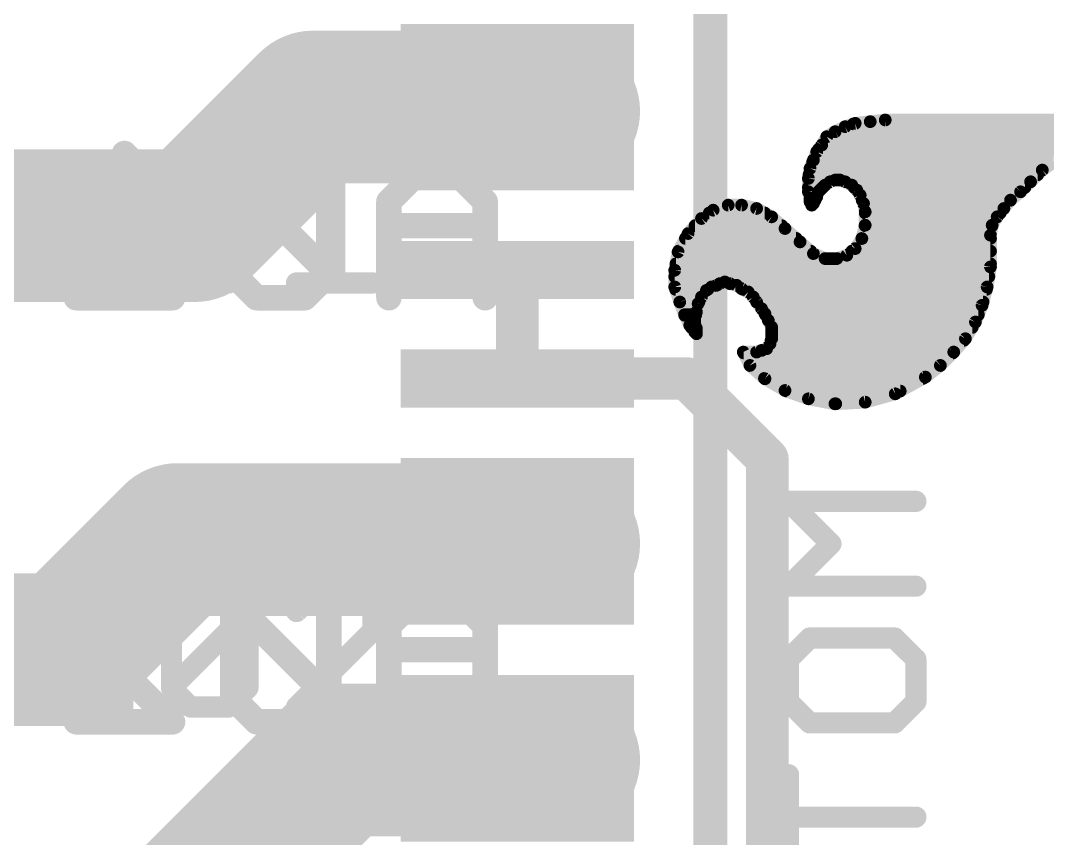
# Model space of a CAD drawing. Extents: x -39 to 68, y -16 to 20.
# Drawn here: x 3.53 to 9.68, y 7.76 to 12.66 of the extents above; entities that cross this region are included whole.
import ezdxf

# ---------------------------------------------------------------- set-up
doc = ezdxf.new("R2010")
doc.units = 0
for name, color, linetype in [('1', 12, 'CONTINUOUS'), ('21', 41, 'CONTINUOUS'), ('22', 40, 'CONTINUOUS')]:
    doc.layers.add(name, color=color, linetype=linetype)

# ---------------------------------------------------------------- blocks, each defined once
blk = doc.blocks.new('RECT')
blk.add_solid([(-0.5, -0.5), (0.5, -0.5), (-0.5, 0.5), (0.5, 0.5)])

msp = doc.modelspace()

# ---------------------------------------------------------------- linework, layer by layer
at = {"layer": '1'}
for points, const_width in [([(4.572, 11.43), (5.2832, 12.1412)], 0.9144), ([(5.2832, 12.1412), (6.35, 12.1412)], 0.9144), ([(6.35, 12.1412), (6.7564, 12.1412)], 0.9144), ([(6.7564, 12.1412), (6.7818, 12.1158)], 0.9144), ([(6.504, 12.2952), (6.504, 12.465)], 0.254), ([(6.35, 12.1412), (6.504, 12.2952)], 0.254), ([(6.35, 12.1412), (6.504, 11.9872)], 0.254), ([(6.504, 11.9872), (6.504, 11.815)], 0.254), ([(2.54, 11.43), (4.572, 11.43)], 0.9144), ([(6.504, 10.515), (6.504, 11.165)], 0.254), ([(7.519, 10.515), (6.504, 10.515)], 0.254), ([(8.001, 10.033), (7.519, 10.515)], 0.254), ([(8.001, 7.62), (8.001, 10.033)], 0.254), ([(3.81, 8.89), (4.4704, 9.5504)], 0.9144), ([(4.4704, 9.5504), (6.35, 9.5504)], 0.9144), ([(6.35, 9.5504), (6.7564, 9.5504)], 0.9144), ([(6.7564, 9.5504), (6.7818, 9.525)], 0.9144), ([(6.504, 9.7044), (6.504, 9.865)], 0.254), ([(6.35, 9.5504), (6.504, 9.7044)], 0.254), ([(6.35, 9.5504), (6.504, 9.3964)], 0.254), ([(6.504, 9.3964), (6.504, 9.215)], 0.254), ([(2.54, 8.89), (3.81, 8.89)], 0.9144), ([(3.556, 6.35), (5.4356, 8.2296)], 0.9144), ([(5.4356, 8.2296), (6.35, 8.2296)], 0.9144), ([(6.35, 8.2296), (6.7818, 8.2296)], 0.9144), ([(6.504, 8.3836), (6.504, 8.565)], 0.254), ([(6.35, 8.2296), (6.504, 8.3836)], 0.254), ([(6.35, 8.2296), (6.504, 8.0756)], 0.254), ([(6.504, 8.0756), (6.504, 7.915)], 0.254)]:
    msp.add_lwpolyline(points, dxfattribs=dict(at, const_width=const_width))
for points, const_width in [([(5.2832, 12.3698, 1), (5.2832, 11.9126)], 0.4572), ([(5.4448, 11.9796, 1), (5.1216, 12.3028)], 0.4572), ([(6.35, 12.3698, 1), (6.35, 11.9126)], 0.4572), ([(6.35, 11.9126, 1), (6.35, 12.3698)], 0.4572), ([(6.918, 12.3028, 1), (6.5948, 11.9796)], 0.4572), ([(6.5675, 12.465, 1), (6.4405, 12.465)], 0.127), ([(6.7564, 11.9126, 1), (6.7564, 12.3698)], 0.4572), ([(6.6202, 11.9542, 1), (6.9434, 12.2774)], 0.4572), ([(6.5489, 12.2503, 1), (6.4591, 12.3401)], 0.127), ([(6.4405, 12.2952, 1), (6.5675, 12.2952)], 0.127), ([(6.3949, 12.1861, 1), (6.3051, 12.0963)], 0.127), ([(6.3051, 12.1861, 1), (6.3949, 12.0963)], 0.127), ([(6.5675, 11.9872, 1), (6.4405, 11.9872)], 0.127), ([(6.4591, 11.9423, 1), (6.5489, 12.0321)], 0.127), ([(4.572, 11.2014, 1), (4.572, 11.6586)], 0.4572), ([(6.4405, 11.815, 1), (6.5675, 11.815)], 0.127), ([(4.4104, 11.5916, 1), (4.7336, 11.2684)], 0.4572), ([(6.5675, 11.165, 1), (6.4405, 11.165)], 0.127), ([(6.504, 10.5785, 1), (6.504, 10.4515)], 0.127), ([(7.5639, 10.5599, 1), (7.4741, 10.4701)], 0.127), ([(7.519, 10.4515, 1), (7.519, 10.5785)], 0.127), ([(6.4405, 10.515, 1), (6.5675, 10.515)], 0.127), ([(8.0645, 10.033, 1), (7.9375, 10.033)], 0.127), ([(7.9561, 9.9881, 1), (8.0459, 10.0779)], 0.127), ([(4.4704, 9.779, 1), (4.4704, 9.3218)], 0.4572), ([(4.632, 9.3888, 1), (4.3088, 9.712)], 0.4572), ([(6.35, 9.779, 1), (6.35, 9.3218)], 0.4572), ([(6.35, 9.3218, 1), (6.35, 9.779)], 0.4572), ([(6.918, 9.712, 1), (6.5948, 9.3888)], 0.4572), ([(6.5675, 9.865, 1), (6.4405, 9.865)], 0.127), ([(6.7564, 9.3218, 1), (6.7564, 9.779)], 0.4572), ([(6.6202, 9.3634, 1), (6.9434, 9.6866)], 0.4572), ([(6.5489, 9.6595, 1), (6.4591, 9.7493)], 0.127), ([(6.4405, 9.7044, 1), (6.5675, 9.7044)], 0.127), ([(6.3949, 9.5953, 1), (6.3051, 9.5055)], 0.127), ([(6.3051, 9.5953, 1), (6.3949, 9.5055)], 0.127), ([(6.5675, 9.3964, 1), (6.4405, 9.3964)], 0.127), ([(6.4591, 9.3515, 1), (6.5489, 9.4413)], 0.127), ([(3.81, 8.6614, 1), (3.81, 9.1186)], 0.4572), ([(3.6484, 9.0516, 1), (3.9716, 8.7284)], 0.4572), ([(6.4405, 9.215, 1), (6.5675, 9.215)], 0.127), ([(5.4356, 8.4582, 1), (5.4356, 8.001)], 0.4572), ([(5.5972, 8.068, 1), (5.274, 8.3912)], 0.4572), ([(6.35, 8.4582, 1), (6.35, 8.001)], 0.4572), ([(6.35, 8.001, 1), (6.35, 8.4582)], 0.4572), ([(6.5675, 8.565, 1), (6.4405, 8.565)], 0.127), ([(6.7818, 8.001, 1), (6.7818, 8.4582)], 0.4572), ([(6.5489, 8.3387, 1), (6.4591, 8.4285)], 0.127), ([(6.4405, 8.3836, 1), (6.5675, 8.3836)], 0.127), ([(6.3949, 8.2745, 1), (6.3051, 8.1847)], 0.127), ([(6.3051, 8.2745, 1), (6.3949, 8.1847)], 0.127), ([(6.5675, 8.0756, 1), (6.4405, 8.0756)], 0.127), ([(6.4591, 8.0307, 1), (6.5489, 8.1205)], 0.127), ([(6.4405, 7.915, 1), (6.5675, 7.915)], 0.127)]:
    msp.add_lwpolyline(points, format="xyb", dxfattribs=dict(at, const_width=const_width))
at = {"layer": '21'}
for points, const_width in [([(7.66, 4.64), (7.66, 13.14)], 0.2032), ([(3.6857, 11.5447), (3.9144, 11.7735)], 0.127), ([(3.9144, 11.7735), (4.1432, 11.5447)], 0.127), ([(4.4341, 11.6591), (4.5485, 11.7735)], 0.127), ([(4.5485, 11.7735), (4.7773, 11.7735)], 0.127), ([(4.7773, 11.7735), (4.8917, 11.6591)], 0.127), ([(5.1825, 11.5447), (5.4113, 11.7735)], 0.127), ([(5.4113, 11.7735), (5.4113, 11.0871)], 0.127), ([(4.4341, 11.2015), (4.4341, 11.6591)], 0.127), ([(4.4341, 11.2015), (4.8917, 11.6591)], 0.127), ([(4.8917, 11.6591), (4.8917, 11.2015)], 0.127), ([(3.6857, 11.0871), (3.6857, 11.5447)], 0.127), ([(4.1432, 11.5447), (4.1432, 11.0871)], 0.127), ([(3.6857, 11.4303), (4.1432, 11.4303)], 0.127), ([(4.5485, 11.0871), (4.4341, 11.2015)], 0.127), ([(4.8917, 11.2015), (4.7773, 11.0871)], 0.127), ([(4.7773, 11.0871), (4.5485, 11.0871)], 0.127), ([(5.1825, 11.0871), (5.6401, 11.0871)], 0.127), ([(3.6857, 9.0047), (3.9144, 9.2335)], 0.127), ([(3.9144, 9.2335), (4.1432, 9.0047)], 0.127), ([(4.4341, 9.1191), (4.5485, 9.2335)], 0.127), ([(4.5485, 9.2335), (4.7773, 9.2335)], 0.127), ([(4.7773, 9.2335), (4.8917, 9.1191)], 0.127), ([(5.2969, 9.2335), (5.1825, 9.1191)], 0.127), ([(5.5257, 9.2335), (5.2969, 9.2335)], 0.127), ([(5.6401, 9.1191), (5.5257, 9.2335)], 0.127), ([(4.4341, 8.6615), (4.4341, 9.1191)], 0.127), ([(4.4341, 8.6615), (4.8917, 9.1191)], 0.127), ([(4.8917, 9.1191), (4.8917, 8.6615)], 0.127), ([(5.6401, 9.0047), (5.6401, 9.1191)], 0.127), ([(3.6857, 8.5471), (3.6857, 9.0047)], 0.127), ([(4.1432, 9.0047), (4.1432, 8.5471)], 0.127), ([(5.1825, 8.5471), (5.6401, 9.0047)], 0.127), ([(3.6857, 8.8903), (4.1432, 8.8903)], 0.127), ([(4.5485, 8.5471), (4.4341, 8.6615)], 0.127), ([(4.8917, 8.6615), (4.7773, 8.5471)], 0.127), ([(4.7773, 8.5471), (4.5485, 8.5471)], 0.127), ([(5.6401, 8.5471), (5.1825, 8.5471)], 0.127)]:
    msp.add_lwpolyline(points, dxfattribs=dict(at, const_width=const_width))
at = {"layer": '21', "const_width": 0.0635}
for points in [[(3.9369, 11.7959, 1), (3.892, 11.751)], [(3.9369, 11.751, 1), (3.892, 11.7959)], [(4.5485, 11.8052, 1), (4.5485, 11.7417)], [(4.5709, 11.751, 1), (4.526, 11.7959)], [(4.7997, 11.7959, 1), (4.7548, 11.751)], [(4.7773, 11.7417, 1), (4.7773, 11.8052)], [(5.443, 11.7735, 1), (5.3795, 11.7735)], [(5.4337, 11.751, 1), (5.3888, 11.7959)], [(4.4658, 11.6591, 1), (4.4023, 11.6591)], [(4.4116, 11.6815, 1), (4.4565, 11.6366)], [(4.9234, 11.6591, 1), (4.8599, 11.6591)], [(4.9141, 11.6366, 1), (4.8692, 11.6815)], [(4.8692, 11.6366, 1), (4.9141, 11.6815)], [(3.7174, 11.5447, 1), (3.6539, 11.5447)], [(3.6632, 11.5671, 1), (3.7081, 11.5222)], [(4.175, 11.5447, 1), (4.1115, 11.5447)], [(4.1208, 11.5222, 1), (4.1657, 11.5671)], [(5.16, 11.5671, 1), (5.2049, 11.5222)], [(3.6857, 11.462, 1), (3.6857, 11.3985)], [(4.1432, 11.3985, 1), (4.1432, 11.462)], [(4.4565, 11.2239, 1), (4.4116, 11.179)], [(4.4116, 11.2239, 1), (4.4565, 11.179)], [(4.9141, 11.179, 1), (4.8692, 11.2239)], [(4.4023, 11.2015, 1), (4.4658, 11.2015)], [(4.8599, 11.2015, 1), (4.9234, 11.2015)], [(4.5485, 11.1189, 1), (4.5485, 11.0554)], [(4.526, 11.0646, 1), (4.5709, 11.1096)], [(4.7548, 11.1096, 1), (4.7997, 11.0646)], [(4.7773, 11.0554, 1), (4.7773, 11.1189)], [(5.1825, 11.1189, 1), (5.1825, 11.0554)], [(5.6401, 11.0554, 1), (5.6401, 11.1189)], [(3.6539, 11.0871, 1), (3.7174, 11.0871)], [(4.1115, 11.0871, 1), (4.175, 11.0871)], [(5.3795, 11.0871, 1), (5.443, 11.0871)], [(3.9369, 9.2559, 1), (3.892, 9.211)], [(3.9369, 9.211, 1), (3.892, 9.2559)], [(4.5485, 9.2652, 1), (4.5485, 9.2017)], [(4.5709, 9.211, 1), (4.526, 9.2559)], [(4.7997, 9.2559, 1), (4.7548, 9.211)], [(4.7773, 9.2017, 1), (4.7773, 9.2652)], [(5.2969, 9.2652, 1), (5.2969, 9.2017)], [(5.3193, 9.211, 1), (5.2744, 9.2559)], [(5.5481, 9.2559, 1), (5.5032, 9.211)], [(5.5257, 9.2017, 1), (5.5257, 9.2652)], [(4.4658, 9.1191, 1), (4.4023, 9.1191)], [(4.4116, 9.1415, 1), (4.4565, 9.0966)], [(4.9234, 9.1191, 1), (4.8599, 9.1191)], [(4.9141, 9.0966, 1), (4.8692, 9.1415)], [(4.8692, 9.0966, 1), (4.9141, 9.1415)], [(5.16, 9.1415, 1), (5.2049, 9.0966)], [(5.6718, 9.1191, 1), (5.6083, 9.1191)], [(5.6176, 9.0966, 1), (5.6625, 9.1415)], [(3.7174, 9.0047, 1), (3.6539, 9.0047)], [(3.6632, 9.0271, 1), (3.7081, 8.9822)], [(4.175, 9.0047, 1), (4.1115, 9.0047)], [(4.1208, 8.9822, 1), (4.1657, 9.0271)], [(5.6083, 9.0047, 1), (5.6718, 9.0047)], [(5.6625, 8.9822, 1), (5.6176, 9.0271)], [(3.6857, 8.922, 1), (3.6857, 8.8585)], [(4.1432, 8.8585, 1), (4.1432, 8.922)], [(4.4565, 8.6839, 1), (4.4116, 8.639)], [(4.4116, 8.6839, 1), (4.4565, 8.639)], [(4.4023, 8.6615, 1), (4.4658, 8.6615)], [(4.8599, 8.6615, 1), (4.9234, 8.6615)], [(4.9141, 8.639, 1), (4.8692, 8.6839)], [(4.5485, 8.5789, 1), (4.5485, 8.5153)], [(4.7773, 8.5153, 1), (4.7773, 8.5789)], [(5.1825, 8.5789, 1), (5.1825, 8.5153)], [(5.6401, 8.5153, 1), (5.6401, 8.5789)], [(3.6539, 8.5471, 1), (3.7174, 8.5471)], [(4.1115, 8.5471, 1), (4.175, 8.5471)], [(4.526, 8.5246, 1), (4.5709, 8.5696)], [(4.7548, 8.5696, 1), (4.7997, 8.5246)], [(5.16, 8.5696, 1), (5.2049, 8.5246)]]:
    msp.add_lwpolyline(points, format="xyb", dxfattribs=at)
at = {"layer": '22'}
for points, const_width in [([(8.4065, 11.993), (8.4665, 12.023)], 0.0762), ([(8.4665, 12.023), (8.5265, 12.043)], 0.0762), ([(8.5163, 12.0396), (9.9664, 12.0396)], 0.0762), ([(8.5265, 12.043), (8.6165, 12.053)], 0.0762), ([(8.6165, 12.053), (8.7065, 12.063)], 0.0762), ([(8.7065, 12.063), (9.9865, 12.063)], 0.0762), ([(8.3265, 11.913), (8.3565, 11.963)], 0.0762), ([(8.3565, 11.963), (8.4065, 11.993)], 0.0762), ([(8.3572, 11.9634), (9.8769, 11.9634)], 0.0762), ([(4.4407, 11.5744), (4.1526, 11.8625)], 0.1524), ([(4.1526, 11.8625), (4.1526, 10.9982)], 0.1524), ([(4.9441, 11.8625), (4.8, 11.7185)], 0.1524), ([(5.2322, 11.8625), (4.9441, 11.8625)], 0.1524), ([(5.3762, 11.7185), (5.2322, 11.8625)], 0.1524), ([(6.0236, 11.8625), (5.7355, 11.5744)], 0.1524), ([(6.3118, 11.5744), (6.0236, 11.8625)], 0.1524), ([(8.2965, 11.873), (8.3265, 11.913)], 0.0762), ([(8.3072, 11.8872), (9.7935, 11.8872)], 0.0762), ([(8.2765, 11.823), (8.2965, 11.873)], 0.0762), ([(8.2465, 11.713), (8.2565, 11.773)], 0.0762), ([(8.2565, 11.773), (8.2765, 11.823)], 0.0762), ([(8.2717, 11.811), (9.7137, 11.811)], 0.0762), ([(9.7165, 11.813), (9.6465, 11.763)], 0.0762), ([(4.8, 11.7185), (4.8, 11.1423)], 0.1524), ([(5.3762, 11.1423), (4.8, 11.7185)], 0.1524), ([(5.3762, 11.1423), (5.3762, 11.7185)], 0.1524), ([(8.2465, 11.633), (8.2465, 11.713)], 0.0762), ([(8.2501, 11.7348), (9.6183, 11.7348)], 0.0762), ([(8.4065, 11.703), (8.3765, 11.693)], 0.0762), ([(8.4365, 11.703), (8.4065, 11.703)], 0.0762), ([(8.4665, 11.693), (8.4365, 11.703)], 0.0762), ([(9.6465, 11.763), (9.5765, 11.693)], 0.0762), ([(8.2465, 11.6586), (8.3321, 11.6586)], 0.0762), ([(8.3265, 11.653), (8.3065, 11.633)], 0.0762), ([(8.3465, 11.673), (8.3265, 11.653)], 0.0762), ([(8.3765, 11.693), (8.3465, 11.673)], 0.0762), ([(8.5065, 11.673), (8.4665, 11.693)], 0.0762), ([(8.5365, 11.643), (8.5065, 11.673)], 0.0762), ([(8.5209, 11.6586), (9.5421, 11.6586)], 0.0762), ([(8.5565, 11.613), (8.5365, 11.643)], 0.0762), ([(9.5765, 11.693), (9.5165, 11.633)], 0.0762), ([(5.7355, 11.5744), (5.7355, 10.9982)], 0.1524), ([(6.3118, 10.9982), (6.3118, 11.5744)], 0.1524), ([(8.2565, 11.593), (8.2465, 11.633)], 0.0762), ([(8.2565, 11.573), (8.2565, 11.593)], 0.0762), ([(8.2565, 11.5824), (8.2862, 11.5824)], 0.0762), ([(8.2865, 11.583), (8.2765, 11.563)], 0.0762), ([(8.2965, 11.603), (8.2865, 11.583)], 0.0762), ([(8.3065, 11.633), (8.2965, 11.603)], 0.0762), ([(8.5765, 11.563), (8.5565, 11.613)], 0.0762), ([(8.5687, 11.5824), (9.456, 11.5824)], 0.0762), ([(9.4565, 11.583), (9.4165, 11.533)], 0.0762), ([(9.5165, 11.633), (9.4565, 11.583)], 0.0762), ([(7.6065, 11.473), (7.6765, 11.523)], 0.0762), ([(7.6765, 11.523), (7.7665, 11.553)], 0.0762), ([(7.7665, 11.553), (7.8465, 11.553)], 0.0762), ([(7.8465, 11.553), (7.9365, 11.533)], 0.0762), ([(7.9365, 11.533), (8.0265, 11.483)], 0.0762), ([(8.2665, 11.553), (8.2565, 11.573)], 0.0762), ([(8.2765, 11.563), (8.2665, 11.553)], 0.0762), ([(8.5865, 11.513), (8.5765, 11.563)], 0.0762), ([(9.4165, 11.533), (9.3765, 11.483)], 0.0762), ([(6.3118, 11.4304), (5.7355, 11.4304)], 0.1524), ([(7.5265, 11.383), (7.6065, 11.473)], 0.0762), ([(7.653, 11.5062), (7.9847, 11.5062)], 0.0762), ([(8.0265, 11.483), (8.1065, 11.413)], 0.0762), ([(8.5865, 11.433), (8.5865, 11.513)], 0.0762), ([(8.5865, 11.5062), (9.3951, 11.5062)], 0.0762), ([(9.3765, 11.483), (9.3465, 11.433)], 0.0762), ([(7.5683, 11.43), (8.0871, 11.43)], 0.0762), ([(8.1065, 11.413), (8.1965, 11.333)], 0.0762), ([(8.5665, 11.353), (8.5865, 11.433)], 0.0762), ([(8.5858, 11.43), (9.346, 11.43)], 0.0762), ([(9.3465, 11.433), (9.3365, 11.373)], 0.0762), ([(7.4665, 11.273), (7.5265, 11.383)], 0.0762), ([(7.5106, 11.3538), (8.1731, 11.3538)], 0.0762), ([(8.5265, 11.293), (8.5665, 11.353)], 0.0762), ([(8.5667, 11.3538), (9.3365, 11.3538)], 0.0762), ([(9.3365, 11.373), (9.3365, 11.183)], 0.0762), ([(7.4465, 11.163), (7.4665, 11.273)], 0.0762), ([(7.469, 11.2776), (8.2598, 11.2776)], 0.0762), ([(8.1965, 11.333), (8.2765, 11.263)], 0.0762), ([(8.4765, 11.253), (8.5265, 11.293)], 0.0762), ([(8.5073, 11.2776), (9.3365, 11.2776)], 0.0762), ([(8.2765, 11.263), (8.3465, 11.233)], 0.0762), ([(8.3465, 11.233), (8.4165, 11.233)], 0.0762), ([(8.4165, 11.233), (8.4765, 11.253)], 0.0762), ([(4.8, 11.1423), (4.9441, 10.9982)], 0.1524), ([(5.2322, 10.9982), (5.3762, 11.1423)], 0.1524), ([(7.4465, 11.063), (7.4465, 11.163)], 0.0762), ([(7.4535, 11.2014), (9.3365, 11.2014)], 0.0762), ([(9.3365, 11.183), (9.3165, 11.063)], 0.0762), ([(7.4465, 11.1252), (9.3269, 11.1252)], 0.0762), ([(7.7465, 11.093), (7.7165, 11.083)], 0.0762), ([(7.7765, 11.083), (7.7465, 11.093)], 0.0762), ([(4.4407, 10.9982), (3.8645, 10.9982)], 0.1524), ([(4.9441, 10.9982), (5.2322, 10.9982)], 0.1524), ([(7.4765, 10.973), (7.4465, 11.063)], 0.0762), ([(7.4512, 11.049), (7.6455, 11.049)], 0.0762), ([(7.6365, 11.043), (7.6065, 11.003)], 0.0762), ([(7.6665, 11.063), (7.6365, 11.043)], 0.0762), ([(7.6965, 11.073), (7.6665, 11.063)], 0.0762), ([(7.7165, 11.083), (7.6965, 11.073)], 0.0762), ([(7.8165, 11.073), (7.7765, 11.083)], 0.0762), ([(7.8465, 11.053), (7.8165, 11.073)], 0.0762), ([(7.8865, 11.033), (7.8465, 11.053)], 0.0762), ([(7.8545, 11.049), (9.3127, 11.049)], 0.0762), ([(7.9165, 11.003), (7.8865, 11.033)], 0.0762), ([(9.3165, 11.063), (9.2865, 10.953)], 0.0762), ([(7.5065, 10.893), (7.4765, 10.973)], 0.0762), ([(7.4766, 10.9728), (7.5914, 10.9728)], 0.0762), ([(7.6065, 11.003), (7.5865, 10.963)], 0.0762), ([(7.9365, 10.973), (7.9165, 11.003)], 0.0762), ([(7.9665, 10.933), (7.9365, 10.973)], 0.0762), ([(7.9367, 10.9728), (9.2919, 10.9728)], 0.0762), ([(7.5765, 10.913), (7.5665, 10.873)], 0.0762), ([(7.5865, 10.963), (7.5765, 10.913)], 0.0762), ([(7.9865, 10.903), (7.9665, 10.933)], 0.0762), ([(9.2865, 10.953), (9.2465, 10.853)], 0.0762), ([(7.5052, 10.8966), (7.5724, 10.8966)], 0.0762), ([(7.5365, 10.833), (7.5065, 10.893)], 0.0762), ([(7.5665, 10.873), (7.5665, 10.843)], 0.0762), ([(7.5665, 10.843), (7.5765, 10.813)], 0.0762), ([(8.0065, 10.863), (7.9865, 10.903)], 0.0762), ([(7.9897, 10.8966), (9.2639, 10.8966)], 0.0762), ([(8.0265, 10.823), (8.0065, 10.863)], 0.0762), ([(9.2465, 10.853), (9.1865, 10.753)], 0.0762), ([(7.5665, 10.793), (7.5365, 10.833)], 0.0762), ([(7.546, 10.8204), (7.574, 10.8204)], 0.0762), ([(7.5765, 10.783), (7.5665, 10.793)], 0.0762), ([(7.5765, 10.813), (7.5765, 10.783)], 0.0762), ([(8.0265, 10.753), (8.0265, 10.823)], 0.0762), ([(8.0265, 10.8204), (9.2269, 10.8204)], 0.0762), ([(7.9965, 10.693), (8.0165, 10.723)], 0.0762), ([(8.0165, 10.723), (8.0265, 10.753)], 0.0762), ([(8.0236, 10.7442), (9.1788, 10.7442)], 0.0762), ([(9.1865, 10.753), (9.1165, 10.673)], 0.0762), ([(7.8565, 10.673), (7.9365, 10.673)], 0.0762), ([(7.8965, 10.593), (7.8565, 10.673)], 0.0762), ([(7.859, 10.668), (9.1115, 10.668)], 0.0762), ([(7.9365, 10.673), (7.9665, 10.683)], 0.0762), ([(7.9665, 10.683), (7.9965, 10.693)], 0.0762), ([(9.1165, 10.673), (9.0365, 10.593)], 0.0762), ([(7.9865, 10.513), (7.8965, 10.593)], 0.0762), ([(7.8979, 10.5918), (9.035, 10.5918)], 0.0762), ([(9.0365, 10.593), (8.9465, 10.523)], 0.0762), ([(7.9836, 10.5156), (8.9332, 10.5156)], 0.0762), ([(8.1065, 10.443), (7.9865, 10.513)], 0.0762), ([(8.9465, 10.523), (8.7665, 10.423)], 0.0762), ([(8.2465, 10.393), (8.1065, 10.443)], 0.0762), ([(8.1166, 10.4394), (8.796, 10.4394)], 0.0762), ([(8.7665, 10.423), (8.5865, 10.373)], 0.0762), ([(8.4065, 10.363), (8.2465, 10.393)], 0.0762), ([(8.4054, 10.3632), (8.4101, 10.3632)], 0.0762), ([(8.5865, 10.373), (8.4065, 10.363)], 0.0762), ([(8.89, 9.779), (8.1273, 9.779)], 0.127), ([(8.1273, 9.779), (8.3816, 9.5248)], 0.127), ([(8.3816, 9.5248), (8.1273, 9.2706)], 0.127), ([(3.8645, 9.1785), (4.0086, 9.3225)], 0.1524), ([(4.0086, 9.3225), (4.2967, 9.3225)], 0.1524), ([(4.2967, 9.3225), (4.4407, 9.1785)], 0.1524), ([(4.9441, 9.3225), (4.8, 9.1785)], 0.1524), ([(5.2322, 9.3225), (4.9441, 9.3225)], 0.1524), ([(5.3762, 9.1785), (5.2322, 9.3225)], 0.1524), ([(6.0236, 9.3225), (5.7355, 9.0344)], 0.1524), ([(6.3118, 9.0344), (6.0236, 9.3225)], 0.1524), ([(8.1273, 9.2706), (8.89, 9.2706)], 0.127), ([(3.8645, 9.0344), (3.8645, 9.1785)], 0.1524), ([(4.8, 9.1785), (4.8, 8.6023)], 0.1524), ([(5.3762, 8.6023), (4.8, 9.1785)], 0.1524), ([(5.3762, 8.6023), (5.3762, 9.1785)], 0.1524), ([(4.4407, 8.4582), (3.8645, 9.0344)], 0.1524), ([(5.7355, 9.0344), (5.7355, 8.4582)], 0.1524), ([(6.3118, 8.4582), (6.3118, 9.0344)], 0.1524), ([(8.1273, 8.8333), (8.2545, 8.9604)], 0.127), ([(8.2545, 8.9604), (8.7629, 8.9604)], 0.127), ([(8.7629, 8.9604), (8.89, 8.8333)], 0.127), ([(6.3118, 8.8904), (5.7355, 8.8904)], 0.1524), ([(8.1273, 8.5791), (8.1273, 8.8333)], 0.127), ([(8.89, 8.8333), (8.89, 8.5791)], 0.127), ([(4.8, 8.6023), (4.9441, 8.4582)], 0.1524), ([(5.2322, 8.4582), (5.3762, 8.6023)], 0.1524), ([(8.2545, 8.452), (8.1273, 8.5791)], 0.127), ([(8.89, 8.5791), (8.7629, 8.452)], 0.127), ([(3.8645, 8.4582), (4.4407, 8.4582)], 0.1524), ([(4.9441, 8.4582), (5.2322, 8.4582)], 0.1524), ([(8.7629, 8.452), (8.2545, 8.452)], 0.127), ([(8.1273, 8.1418), (8.1273, 7.6334)], 0.127), ([(8.89, 7.8876), (8.1273, 7.8876)], 0.127)]:
    msp.add_lwpolyline(points, dxfattribs=dict(at, const_width=const_width))
for points, const_width in [([(8.4605, 12.0411, 1), (8.4725, 12.0049)], 0.0381), ([(8.475, 12.006, 1), (8.458, 12.04)], 0.0381), ([(8.5163, 12.0587, 1), (8.5163, 12.0206)], 0.0381), ([(8.5244, 12.0619, 1), (8.5286, 12.0241)], 0.0381), ([(8.5325, 12.0249, 1), (8.5205, 12.0611)], 0.0381), ([(8.6144, 12.0719, 1), (8.6186, 12.0341)], 0.0381), ([(8.6186, 12.0341, 1), (8.6144, 12.0719)], 0.0381), ([(8.7065, 12.0821, 1), (8.7065, 12.044)], 0.0381), ([(8.7086, 12.0441, 1), (8.7044, 12.0819)], 0.0381), ([(8.3467, 11.9793, 1), (8.3663, 11.9467)], 0.0381), ([(8.3572, 11.9825, 1), (8.3572, 11.9444)], 0.0381), ([(8.3728, 11.9532, 1), (8.3402, 11.9728)], 0.0381), ([(8.398, 12.01, 1), (8.415, 11.976)], 0.0381), ([(8.4163, 11.9767, 1), (8.3967, 12.0093)], 0.0381), ([(4.1795, 11.8895, 1), (4.1257, 11.8356)], 0.0762), ([(4.1907, 11.8625, 1), (4.1145, 11.8625)], 0.0762), ([(4.9441, 11.9006, 1), (4.9441, 11.8244)], 0.0762), ([(4.971, 11.8356, 1), (4.9171, 11.8895)], 0.0762), ([(5.2591, 11.8895, 1), (5.2052, 11.8356)], 0.0762), ([(5.2322, 11.8244, 1), (5.2322, 11.9006)], 0.0762), ([(6.0506, 11.8895, 1), (5.9967, 11.8356)], 0.0762), ([(6.0506, 11.8356, 1), (5.9967, 11.8895)], 0.0762), ([(8.3072, 11.9063, 1), (8.3072, 11.8681)], 0.0381), ([(8.3102, 11.9228, 1), (8.3428, 11.9032)], 0.0381), ([(8.3417, 11.9016, 1), (8.3113, 11.9244)], 0.0381), ([(8.2813, 11.8844, 1), (8.3117, 11.8616)], 0.0381), ([(8.3142, 11.8659, 1), (8.2788, 11.8801)], 0.0381), ([(8.2753, 11.7699, 1), (8.2377, 11.7761)], 0.0381), ([(8.2717, 11.83, 1), (8.2717, 11.7919)], 0.0381), ([(8.2588, 11.8301, 1), (8.2942, 11.8159)], 0.0381), ([(8.2942, 11.8159, 1), (8.2588, 11.8301)], 0.0381), ([(4.8381, 11.7185, 1), (4.7619, 11.7185)], 0.0762), ([(4.827, 11.7454, 1), (4.7731, 11.6915)], 0.0762), ([(4.7731, 11.7454, 1), (4.827, 11.6915)], 0.0762), ([(5.4143, 11.7185, 1), (5.3381, 11.7185)], 0.0762), ([(5.3493, 11.6915, 1), (5.4032, 11.7454)], 0.0762), ([(8.2656, 11.713, 1), (8.2275, 11.713)], 0.0381), ([(8.2501, 11.7538, 1), (8.2501, 11.7157)], 0.0381), ([(8.2388, 11.7801, 1), (8.2742, 11.7659)], 0.0381), ([(8.4065, 11.7221, 1), (8.4065, 11.684)], 0.0381), ([(8.4125, 11.6849, 1), (8.4005, 11.7211)], 0.0381), ([(8.4425, 11.7211, 1), (8.4305, 11.6849)], 0.0381), ([(8.4365, 11.684, 1), (8.4365, 11.7221)], 0.0381), ([(9.6183, 11.7157, 1), (9.6183, 11.7538)], 0.0381), ([(9.6354, 11.7785, 1), (9.6576, 11.7475)], 0.0381), ([(9.66, 11.7495, 1), (9.633, 11.7765)], 0.0381), ([(8.2277, 11.7161, 1), (8.2653, 11.7099)], 0.0381), ([(8.2465, 11.6776, 1), (8.2465, 11.6395)], 0.0381), ([(8.313, 11.6665, 1), (8.34, 11.6395)], 0.0381), ([(8.34, 11.6395, 1), (8.313, 11.6665)], 0.0381), ([(8.3359, 11.6889, 1), (8.3571, 11.6571)], 0.0381), ([(8.3321, 11.6395, 1), (8.3321, 11.6776)], 0.0381), ([(8.36, 11.6595, 1), (8.333, 11.6865)], 0.0381), ([(8.3705, 11.7111, 1), (8.3825, 11.6749)], 0.0381), ([(8.3871, 11.6771, 1), (8.3659, 11.7089)], 0.0381), ([(8.475, 11.71, 1), (8.458, 11.676)], 0.0381), ([(8.4605, 11.6749, 1), (8.4725, 11.7111)], 0.0381), ([(8.52, 11.6865, 1), (8.493, 11.6595)], 0.0381), ([(8.498, 11.656, 1), (8.515, 11.69)], 0.0381), ([(8.5209, 11.6776, 1), (8.5209, 11.6395)], 0.0381), ([(8.5524, 11.6536, 1), (8.5206, 11.6324)], 0.0381), ([(9.5421, 11.6395, 1), (9.5421, 11.6776)], 0.0381), ([(9.563, 11.7065, 1), (9.59, 11.6795)], 0.0381), ([(9.59, 11.6795, 1), (9.563, 11.7065)], 0.0381), ([(4.4138, 11.5475, 1), (4.4677, 11.6014)], 0.0762), ([(5.7736, 11.5744, 1), (5.6974, 11.5744)], 0.0762), ([(5.7086, 11.6014, 1), (5.7625, 11.5475)], 0.0762), ([(6.3499, 11.5744, 1), (6.2737, 11.5744)], 0.0762), ([(6.2848, 11.5475, 1), (6.3387, 11.6014)], 0.0762), ([(8.265, 11.6376, 1), (8.228, 11.6284)], 0.0381), ([(8.2275, 11.633, 1), (8.2656, 11.633)], 0.0381), ([(8.2565, 11.6014, 1), (8.2565, 11.5633)], 0.0381), ([(8.2756, 11.593, 1), (8.2375, 11.593)], 0.0381), ([(8.3035, 11.5745, 1), (8.2695, 11.5915)], 0.0381), ([(8.2784, 11.609, 1), (8.3146, 11.597)], 0.0381), ([(8.3135, 11.5945, 1), (8.2795, 11.6115)], 0.0381), ([(8.2862, 11.5633, 1), (8.2862, 11.6014)], 0.0381), ([(8.293, 11.6465, 1), (8.32, 11.6195)], 0.0381), ([(8.3246, 11.627, 1), (8.2884, 11.639)], 0.0381), ([(8.523, 11.6295, 1), (8.55, 11.6565)], 0.0381), ([(8.5742, 11.6201, 1), (8.5388, 11.6059)], 0.0381), ([(8.5406, 11.6024, 1), (8.5724, 11.6236)], 0.0381), ([(8.5687, 11.6014, 1), (8.5687, 11.5633)], 0.0381), ([(9.4714, 11.5711, 1), (9.4416, 11.5949)], 0.0381), ([(9.456, 11.5633, 1), (9.456, 11.6014)], 0.0381), ([(9.503, 11.6465, 1), (9.53, 11.6195)], 0.0381), ([(9.5287, 11.6184, 1), (9.5043, 11.6476)], 0.0381), ([(7.6705, 11.5411, 1), (7.6825, 11.5049)], 0.0381), ([(7.6876, 11.5075, 1), (7.6654, 11.5385)], 0.0381), ([(7.7665, 11.5721, 1), (7.7665, 11.534)], 0.0381), ([(7.7725, 11.5349, 1), (7.7605, 11.5711)], 0.0381), ([(7.8506, 11.5716, 1), (7.8424, 11.5344)], 0.0381), ([(7.8465, 11.534, 1), (7.8465, 11.5721)], 0.0381), ([(7.9458, 11.5497, 1), (7.9272, 11.5163)], 0.0381), ([(7.9324, 11.5144, 1), (7.9406, 11.5516)], 0.0381), ([(8.2735, 11.5815, 1), (8.2395, 11.5645)], 0.0381), ([(8.2375, 11.573, 1), (8.2756, 11.573)], 0.0381), ([(8.238, 11.5884, 1), (8.275, 11.5976)], 0.0381), ([(8.253, 11.5665, 1), (8.28, 11.5395)], 0.0381), ([(8.2495, 11.5445, 1), (8.2835, 11.5615)], 0.0381), ([(8.2595, 11.5715, 1), (8.2935, 11.5545)], 0.0381), ([(8.29, 11.5495, 1), (8.263, 11.5765)], 0.0381), ([(8.2695, 11.5915, 1), (8.3035, 11.5745)], 0.0381), ([(8.5952, 11.5667, 1), (8.5578, 11.5593)], 0.0381), ([(8.5588, 11.5559, 1), (8.5942, 11.5701)], 0.0381), ([(9.4016, 11.5449, 1), (9.4314, 11.5211)], 0.0381), ([(9.4314, 11.5211, 1), (9.4016, 11.5449)], 0.0381), ([(9.4443, 11.5976, 1), (9.4687, 11.5684)], 0.0381), ([(5.7355, 11.4685, 1), (5.7355, 11.3923)], 0.0762), ([(6.3118, 11.3923, 1), (6.3118, 11.4685)], 0.0762), ([(7.5954, 11.4885, 1), (7.6176, 11.4575)], 0.0381), ([(7.6207, 11.4603, 1), (7.5923, 11.4857)], 0.0381), ([(7.653, 11.5252, 1), (7.653, 11.4871)], 0.0381), ([(7.9847, 11.4871, 1), (7.9847, 11.5252)], 0.0381), ([(8.039, 11.4973, 1), (8.014, 11.4687)], 0.0381), ([(8.0172, 11.4663, 1), (8.0358, 11.4997)], 0.0381), ([(8.5865, 11.5252, 1), (8.5865, 11.4871)], 0.0381), ([(8.6056, 11.513, 1), (8.5675, 11.513)], 0.0381), ([(8.5678, 11.5093, 1), (8.6052, 11.5167)], 0.0381), ([(9.3616, 11.4949, 1), (9.3914, 11.4711)], 0.0381), ([(9.3928, 11.4732, 1), (9.3602, 11.4928)], 0.0381), ([(9.3951, 11.4871, 1), (9.3951, 11.5252)], 0.0381), ([(7.5683, 11.449, 1), (7.5683, 11.4109)], 0.0381), ([(8.0871, 11.4109, 1), (8.0871, 11.449)], 0.0381), ([(8.1192, 11.4272, 1), (8.0938, 11.3988)], 0.0381), ([(8.094, 11.3987, 1), (8.119, 11.4273)], 0.0381), ([(8.5858, 11.449, 1), (8.5858, 11.4109)], 0.0381), ([(8.5675, 11.433, 1), (8.6056, 11.433)], 0.0381), ([(8.605, 11.4284, 1), (8.568, 11.4376)], 0.0381), ([(9.3302, 11.4428, 1), (9.3628, 11.4232)], 0.0381), ([(9.3653, 11.4299, 1), (9.3277, 11.4361)], 0.0381), ([(9.346, 11.4109, 1), (9.346, 11.449)], 0.0381), ([(7.5106, 11.3728, 1), (7.5106, 11.3347)], 0.0381), ([(7.5123, 11.3957, 1), (7.5407, 11.3703)], 0.0381), ([(7.5432, 11.3739, 1), (7.5098, 11.3921)], 0.0381), ([(8.1731, 11.3347, 1), (8.1731, 11.3728)], 0.0381), ([(8.548, 11.3576, 1), (8.585, 11.3484)], 0.0381), ([(8.5667, 11.3728, 1), (8.5667, 11.3347)], 0.0381), ([(8.5824, 11.3424, 1), (8.5506, 11.3636)], 0.0381), ([(9.3177, 11.3761, 1), (9.3553, 11.3699)], 0.0381), ([(9.3556, 11.373, 1), (9.3175, 11.373)], 0.0381), ([(9.3365, 11.3347, 1), (9.3365, 11.3728)], 0.0381), ([(7.4852, 11.2696, 1), (7.4478, 11.2764)], 0.0381), ([(7.469, 11.2967, 1), (7.469, 11.2586)], 0.0381), ([(8.209, 11.3473, 1), (8.184, 11.3187)], 0.0381), ([(8.1838, 11.3188, 1), (8.2092, 11.3472)], 0.0381), ([(8.2598, 11.2586, 1), (8.2598, 11.2967)], 0.0381), ([(8.5073, 11.2967, 1), (8.5073, 11.2586)], 0.0381), ([(8.5106, 11.3036, 1), (8.5424, 11.2824)], 0.0381), ([(8.5384, 11.2781, 1), (8.5146, 11.3079)], 0.0381), ([(9.3365, 11.2586, 1), (9.3365, 11.2967)], 0.0381), ([(7.4498, 11.2821, 1), (7.4832, 11.2639)], 0.0381), ([(8.284, 11.2805, 1), (8.269, 11.2455)], 0.0381), ([(8.264, 11.2487, 1), (8.289, 11.2773)], 0.0381), ([(8.3465, 11.2521, 1), (8.3465, 11.214)], 0.0381), ([(8.339, 11.2155, 1), (8.354, 11.2505)], 0.0381), ([(8.4105, 11.2511, 1), (8.4225, 11.2149)], 0.0381), ([(8.4165, 11.214, 1), (8.4165, 11.2521)], 0.0381), ([(8.4646, 11.2679, 1), (8.4884, 11.2381)], 0.0381), ([(8.4825, 11.2349, 1), (8.4705, 11.2711)], 0.0381), ([(4.827, 11.1692, 1), (4.7731, 11.1153)], 0.0762), ([(5.4032, 11.1153, 1), (5.3493, 11.1692)], 0.0762), ([(5.3493, 11.1153, 1), (5.4032, 11.1692)], 0.0762), ([(7.4656, 11.163, 1), (7.4275, 11.163)], 0.0381), ([(7.4535, 11.2205, 1), (7.4535, 11.1824)], 0.0381), ([(9.3175, 11.183, 1), (9.3556, 11.183)], 0.0381), ([(9.3553, 11.1799, 1), (9.3177, 11.1861)], 0.0381), ([(9.3365, 11.1824, 1), (9.3365, 11.2205)], 0.0381), ([(4.7619, 11.1423, 1), (4.8381, 11.1423)], 0.0762), ([(5.3381, 11.1423, 1), (5.4143, 11.1423)], 0.0762), ([(7.4278, 11.1664, 1), (7.4652, 11.1596)], 0.0381), ([(7.4465, 11.1443, 1), (7.4465, 11.1062)], 0.0381), ([(7.7525, 11.1111, 1), (7.7405, 11.0749)], 0.0381), ([(7.7525, 11.0749, 1), (7.7405, 11.1111)], 0.0381), ([(9.3269, 11.1062, 1), (9.3269, 11.1443)], 0.0381), ([(3.8645, 11.0363, 1), (3.8645, 10.9601)], 0.0762), ([(4.4407, 10.9601, 1), (4.4407, 11.0363)], 0.0762), ([(4.9441, 11.0363, 1), (4.9441, 10.9601)], 0.0762), ([(5.2322, 10.9601, 1), (5.2322, 11.0363)], 0.0762), ([(7.4646, 11.069, 1), (7.4284, 11.057)], 0.0381), ([(7.4275, 11.063, 1), (7.4656, 11.063)], 0.0381), ([(7.4512, 11.0681, 1), (7.4512, 11.03)], 0.0381), ([(7.6259, 11.0589, 1), (7.6471, 11.0271)], 0.0381), ([(7.6517, 11.0316, 1), (7.6213, 11.0544)], 0.0381), ([(7.6455, 11.03, 1), (7.6455, 11.0681)], 0.0381), ([(7.6605, 11.0811, 1), (7.6725, 11.0449)], 0.0381), ([(7.6771, 11.0471, 1), (7.6559, 11.0789)], 0.0381), ([(7.688, 11.09, 1), (7.705, 11.056)], 0.0381), ([(7.7025, 11.0549, 1), (7.6905, 11.0911)], 0.0381), ([(7.7105, 11.1011, 1), (7.7225, 11.0649)], 0.0381), ([(7.725, 11.066, 1), (7.708, 11.1)], 0.0381), ([(7.7811, 11.1015, 1), (7.7719, 11.0645)], 0.0381), ([(7.7705, 11.0649, 1), (7.7825, 11.1011)], 0.0381), ([(7.8271, 11.0889, 1), (7.8059, 11.0571)], 0.0381), ([(7.8119, 11.0545, 1), (7.8211, 11.0915)], 0.0381), ([(7.855, 11.07, 1), (7.838, 11.036)], 0.0381), ([(7.8545, 11.0681, 1), (7.8545, 11.03)], 0.0381), ([(7.8359, 11.0371, 1), (7.8571, 11.0689)], 0.0381), ([(7.9, 11.0465, 1), (7.873, 11.0195)], 0.0381), ([(7.878, 11.016, 1), (7.895, 11.05)], 0.0381), ([(9.2977, 11.0661, 1), (9.3353, 11.0599)], 0.0381), ([(9.3349, 11.058, 1), (9.2981, 11.068)], 0.0381), ([(9.3127, 11.03, 1), (9.3127, 11.0681)], 0.0381), ([(4.1145, 10.9982, 1), (4.1907, 10.9982)], 0.0762), ([(4.9171, 10.9713, 1), (4.971, 11.0251)], 0.0762), ([(5.2052, 11.0251, 1), (5.2591, 10.9713)], 0.0762), ([(5.6974, 10.9982, 1), (5.7736, 10.9982)], 0.0762), ([(6.2737, 10.9982, 1), (6.3499, 10.9982)], 0.0762), ([(7.4943, 10.9797, 1), (7.4587, 10.9663)], 0.0381), ([(7.4766, 10.9919, 1), (7.4766, 10.9538)], 0.0381), ([(7.5913, 11.0144, 1), (7.6217, 10.9916)], 0.0381), ([(7.6235, 10.9945, 1), (7.5895, 11.0115)], 0.0381), ([(7.5914, 10.9538, 1), (7.5914, 10.9919)], 0.0381), ([(7.9324, 11.0136, 1), (7.9006, 10.9924)], 0.0381), ([(7.903, 10.9895, 1), (7.93, 11.0165)], 0.0381), ([(7.9517, 10.9844, 1), (7.9213, 10.9616)], 0.0381), ([(7.9367, 10.9919, 1), (7.9367, 10.9538)], 0.0381), ([(9.2919, 10.9538, 1), (9.2919, 10.9919)], 0.0381), ([(7.4584, 10.967, 1), (7.4946, 10.979)], 0.0381), ([(7.595, 10.9084, 1), (7.558, 10.9176)], 0.0381), ([(7.5695, 10.9715, 1), (7.6035, 10.9545)], 0.0381), ([(7.6052, 10.9593, 1), (7.5678, 10.9667)], 0.0381), ([(7.9206, 10.9624, 1), (7.9524, 10.9836)], 0.0381), ([(7.9824, 10.9436, 1), (7.9506, 10.9224)], 0.0381), ([(7.9513, 10.9216, 1), (7.9817, 10.9444)], 0.0381), ([(9.2681, 10.958, 1), (9.3049, 10.948)], 0.0381), ([(9.3042, 10.9459, 1), (9.2688, 10.9601)], 0.0381), ([(7.5052, 10.9157, 1), (7.5052, 10.8776)], 0.0381), ([(7.5235, 10.9015, 1), (7.4895, 10.8845)], 0.0381), ([(7.4887, 10.8863, 1), (7.5243, 10.8997)], 0.0381), ([(7.548, 10.8776, 1), (7.585, 10.8684)], 0.0381), ([(7.5846, 10.849, 1), (7.5484, 10.837)], 0.0381), ([(7.5856, 10.873, 1), (7.5475, 10.873)], 0.0381), ([(7.5578, 10.9167, 1), (7.5952, 10.9093)], 0.0381), ([(7.5724, 10.8776, 1), (7.5724, 10.9157)], 0.0381), ([(8.0035, 10.9115, 1), (7.9695, 10.8945)], 0.0381), ([(7.9897, 10.9157, 1), (7.9897, 10.8776)], 0.0381), ([(7.9706, 10.8924, 1), (8.0024, 10.9136)], 0.0381), ([(8.0235, 10.8715, 1), (7.9895, 10.8545)], 0.0381), ([(7.9895, 10.8545, 1), (8.0235, 10.8715)], 0.0381), ([(9.2628, 10.8432, 1), (9.2302, 10.8628)], 0.0381), ([(9.2639, 10.8776, 1), (9.2639, 10.9157)], 0.0381), ([(7.5517, 10.8444, 1), (7.5213, 10.8216)], 0.0381), ([(7.5195, 10.8245, 1), (7.5535, 10.8415)], 0.0381), ([(7.546, 10.8395, 1), (7.546, 10.8014)], 0.0381), ([(7.58, 10.8065, 1), (7.553, 10.7795)], 0.0381), ([(7.5475, 10.843, 1), (7.5856, 10.843)], 0.0381), ([(7.5513, 10.7816, 1), (7.5817, 10.8044)], 0.0381), ([(7.5956, 10.813, 1), (7.5575, 10.813)], 0.0381), ([(7.5584, 10.807, 1), (7.5946, 10.819)], 0.0381), ([(7.574, 10.8014, 1), (7.574, 10.8395)], 0.0381), ([(8.0265, 10.8395, 1), (8.0265, 10.8014)], 0.0381), ([(8.0456, 10.823, 1), (8.0075, 10.823)], 0.0381), ([(8.0095, 10.8145, 1), (8.0435, 10.8315)], 0.0381), ([(9.2269, 10.8014, 1), (9.2269, 10.8395)], 0.0381), ([(9.2288, 10.8601, 1), (9.2642, 10.8459)], 0.0381), ([(7.5575, 10.783, 1), (7.5956, 10.783)], 0.0381), ([(7.563, 10.7695, 1), (7.59, 10.7965)], 0.0381), ([(8.0324, 10.7124, 1), (8.0006, 10.7336)], 0.0381), ([(8.0236, 10.7633, 1), (8.0236, 10.7252)], 0.0381), ([(8.0075, 10.753, 1), (8.0456, 10.753)], 0.0381), ([(8.0446, 10.747, 1), (8.0084, 10.759)], 0.0381), ([(9.1702, 10.7628, 1), (9.2028, 10.7432)], 0.0381), ([(9.2008, 10.7405, 1), (9.1722, 10.7655)], 0.0381), ([(9.1788, 10.7252, 1), (9.1788, 10.7633)], 0.0381), ([(7.8565, 10.6921, 1), (7.8565, 10.654)], 0.0381), ([(7.8735, 10.6815, 1), (7.8395, 10.6645)], 0.0381), ([(7.859, 10.6871, 1), (7.859, 10.649)], 0.0381), ([(7.9305, 10.6911, 1), (7.9425, 10.6549)], 0.0381), ([(7.9365, 10.654, 1), (7.9365, 10.6921)], 0.0381), ([(7.9605, 10.7011, 1), (7.9725, 10.6649)], 0.0381), ([(7.9725, 10.6649, 1), (7.9605, 10.7011)], 0.0381), ([(7.9806, 10.7036, 1), (8.0124, 10.6824)], 0.0381), ([(8.0025, 10.6749, 1), (7.9905, 10.7111)], 0.0381), ([(7.9984, 10.729, 1), (8.0346, 10.717)], 0.0381), ([(9.1022, 10.6855, 1), (9.1308, 10.6605)], 0.0381), ([(9.13, 10.6595, 1), (9.103, 10.6865)], 0.0381), ([(9.1115, 10.649, 1), (9.1115, 10.6871)], 0.0381), ([(7.9092, 10.6072, 1), (7.8838, 10.5788)], 0.0381), ([(7.8979, 10.6109, 1), (7.8979, 10.5728)], 0.0381), ([(7.8795, 10.5845, 1), (7.9135, 10.6015)], 0.0381), ([(9.023, 10.6065, 1), (9.05, 10.5795)], 0.0381), ([(9.0482, 10.578, 1), (9.0248, 10.608)], 0.0381), ([(9.035, 10.5728, 1), (9.035, 10.6109)], 0.0381), ([(7.9836, 10.5347, 1), (7.9836, 10.4966)], 0.0381), ([(7.9961, 10.5295, 1), (7.9769, 10.4965)], 0.0381), ([(7.9738, 10.4988, 1), (7.9992, 10.5272)], 0.0381), ([(8.9348, 10.538, 1), (8.9582, 10.508)], 0.0381), ([(8.9332, 10.4966, 1), (8.9332, 10.5347)], 0.0381), ([(8.9558, 10.5063, 1), (8.9372, 10.5397)], 0.0381), ([(8.1129, 10.4609, 1), (8.1001, 10.4251)], 0.0381), ([(8.0969, 10.4265, 1), (8.1161, 10.4595)], 0.0381), ([(8.1166, 10.4585, 1), (8.1166, 10.4204)], 0.0381), ([(8.7572, 10.4397, 1), (8.7758, 10.4063)], 0.0381), ([(8.7716, 10.4046, 1), (8.7614, 10.4414)], 0.0381), ([(8.796, 10.4204, 1), (8.796, 10.4585)], 0.0381), ([(8.25, 10.4117, 1), (8.243, 10.3743)], 0.0381), ([(8.2401, 10.3751, 1), (8.2529, 10.4109)], 0.0381), ([(8.4054, 10.3823, 1), (8.4054, 10.3442)], 0.0381), ([(8.4054, 10.382, 1), (8.4076, 10.344)], 0.0381), ([(8.403, 10.3443, 1), (8.41, 10.3817)], 0.0381), ([(8.4101, 10.3442, 1), (8.4101, 10.3823)], 0.0381), ([(8.5814, 10.3914, 1), (8.5916, 10.3546)], 0.0381), ([(8.5876, 10.354, 1), (8.5854, 10.392)], 0.0381), ([(8.1273, 9.8108, 1), (8.1273, 9.7472)], 0.0635), ([(8.1498, 9.8015, 1), (8.1049, 9.7565)], 0.0635), ([(8.89, 9.7472, 1), (8.89, 9.8108)], 0.0635), ([(8.404, 9.5023, 1), (8.3591, 9.5472)], 0.0635), ([(8.3591, 9.5023, 1), (8.404, 9.5472)], 0.0635), ([(4.0086, 9.3606, 1), (4.0086, 9.2844)], 0.0762), ([(4.0355, 9.2956, 1), (3.9816, 9.3495)], 0.0762), ([(4.3236, 9.3495, 1), (4.2697, 9.2956)], 0.0762), ([(4.2967, 9.2844, 1), (4.2967, 9.3606)], 0.0762), ([(4.9441, 9.3606, 1), (4.9441, 9.2844)], 0.0762), ([(4.971, 9.2956, 1), (4.9171, 9.3495)], 0.0762), ([(5.2591, 9.3495, 1), (5.2052, 9.2956)], 0.0762), ([(5.2322, 9.2844, 1), (5.2322, 9.3606)], 0.0762), ([(6.0506, 9.3495, 1), (5.9967, 9.2956)], 0.0762), ([(6.0506, 9.2956, 1), (5.9967, 9.3495)], 0.0762), ([(8.1273, 9.3023, 1), (8.1273, 9.2388)], 0.0635), ([(8.1049, 9.293, 1), (8.1498, 9.2481)], 0.0635), ([(8.89, 9.2388, 1), (8.89, 9.3023)], 0.0635), ([(3.9026, 9.1785, 1), (3.8264, 9.1785)], 0.0762), ([(3.8376, 9.2054, 1), (3.8914, 9.1515)], 0.0762), ([(4.4138, 9.1515, 1), (4.4677, 9.2054)], 0.0762), ([(4.8381, 9.1785, 1), (4.7619, 9.1785)], 0.0762), ([(4.827, 9.2054, 1), (4.7731, 9.1515)], 0.0762), ([(4.7731, 9.2054, 1), (4.827, 9.1515)], 0.0762), ([(5.4143, 9.1785, 1), (5.3381, 9.1785)], 0.0762), ([(5.3493, 9.1515, 1), (5.4032, 9.2054)], 0.0762), ([(3.8914, 9.0614, 1), (3.8376, 9.0075)], 0.0762), ([(5.7736, 9.0344, 1), (5.6974, 9.0344)], 0.0762), ([(5.7086, 9.0614, 1), (5.7625, 9.0075)], 0.0762), ([(6.3499, 9.0344, 1), (6.2737, 9.0344)], 0.0762), ([(6.2848, 9.0075, 1), (6.3387, 9.0614)], 0.0762), ([(3.8264, 9.0344, 1), (3.9026, 9.0344)], 0.0762), ([(8.2545, 8.9922, 1), (8.2545, 8.9287)], 0.0635), ([(8.2769, 8.938, 1), (8.232, 8.9829)], 0.0635), ([(8.7853, 8.9829, 1), (8.7404, 8.938)], 0.0635), ([(8.7629, 8.9287, 1), (8.7629, 8.9922)], 0.0635), ([(5.7355, 8.9285, 1), (5.7355, 8.8523)], 0.0762), ([(6.3118, 8.8523, 1), (6.3118, 8.9285)], 0.0762), ([(8.1591, 8.8333, 1), (8.0956, 8.8333)], 0.0635), ([(8.1049, 8.8558, 1), (8.1498, 8.8109)], 0.0635), ([(8.9218, 8.8333, 1), (8.8582, 8.8333)], 0.0635), ([(8.8675, 8.8109, 1), (8.9125, 8.8558)], 0.0635), ([(4.827, 8.6292, 1), (4.7731, 8.5753)], 0.0762), ([(5.4032, 8.5753, 1), (5.3493, 8.6292)], 0.0762), ([(5.3493, 8.5753, 1), (5.4032, 8.6292)], 0.0762), ([(4.7619, 8.6023, 1), (4.8381, 8.6023)], 0.0762), ([(5.3381, 8.6023, 1), (5.4143, 8.6023)], 0.0762), ([(8.0956, 8.5791, 1), (8.1591, 8.5791)], 0.0635), ([(8.1498, 8.6015, 1), (8.1049, 8.5566)], 0.0635), ([(8.8582, 8.5791, 1), (8.9218, 8.5791)], 0.0635), ([(8.9125, 8.5566, 1), (8.8675, 8.6015)], 0.0635), ([(3.8645, 8.4963, 1), (3.8645, 8.4201)], 0.0762), ([(4.4138, 8.4313, 1), (4.4677, 8.4851)], 0.0762), ([(4.4407, 8.4201, 1), (4.4407, 8.4963)], 0.0762), ([(4.9441, 8.4963, 1), (4.9441, 8.4201)], 0.0762), ([(4.9171, 8.4313, 1), (4.971, 8.4851)], 0.0762), ([(5.2052, 8.4851, 1), (5.2591, 8.4313)], 0.0762), ([(5.2322, 8.4201, 1), (5.2322, 8.4963)], 0.0762), ([(5.6974, 8.4582, 1), (5.7736, 8.4582)], 0.0762), ([(6.2737, 8.4582, 1), (6.3499, 8.4582)], 0.0762), ([(8.2545, 8.4837, 1), (8.2545, 8.4202)], 0.0635), ([(8.232, 8.4295, 1), (8.2769, 8.4744)], 0.0635), ([(8.7404, 8.4744, 1), (8.7853, 8.4295)], 0.0635), ([(8.7629, 8.4202, 1), (8.7629, 8.4837)], 0.0635), ([(8.1591, 8.1418, 1), (8.0956, 8.1418)], 0.0635), ([(8.1273, 7.9194, 1), (8.1273, 7.8559)], 0.0635), ([(8.89, 7.8559, 1), (8.89, 7.9194)], 0.0635)]:
    msp.add_lwpolyline(points, format="xyb", dxfattribs=dict(at, const_width=const_width))

# ---------------------------------------------------------------- block references
at = {"layer": '1', "xscale": 0.348, "yscale": 1.397, "rotation": 270}
for p in [(6.504, 12.465), (6.504, 11.815), (6.504, 11.165), (6.504, 10.515), (6.504, 9.865), (6.504, 9.215), (6.504, 8.565), (6.504, 7.915)]:
    msp.add_blockref('RECT', p, dxfattribs=at)

doc.saveas('drawing.dxf')
